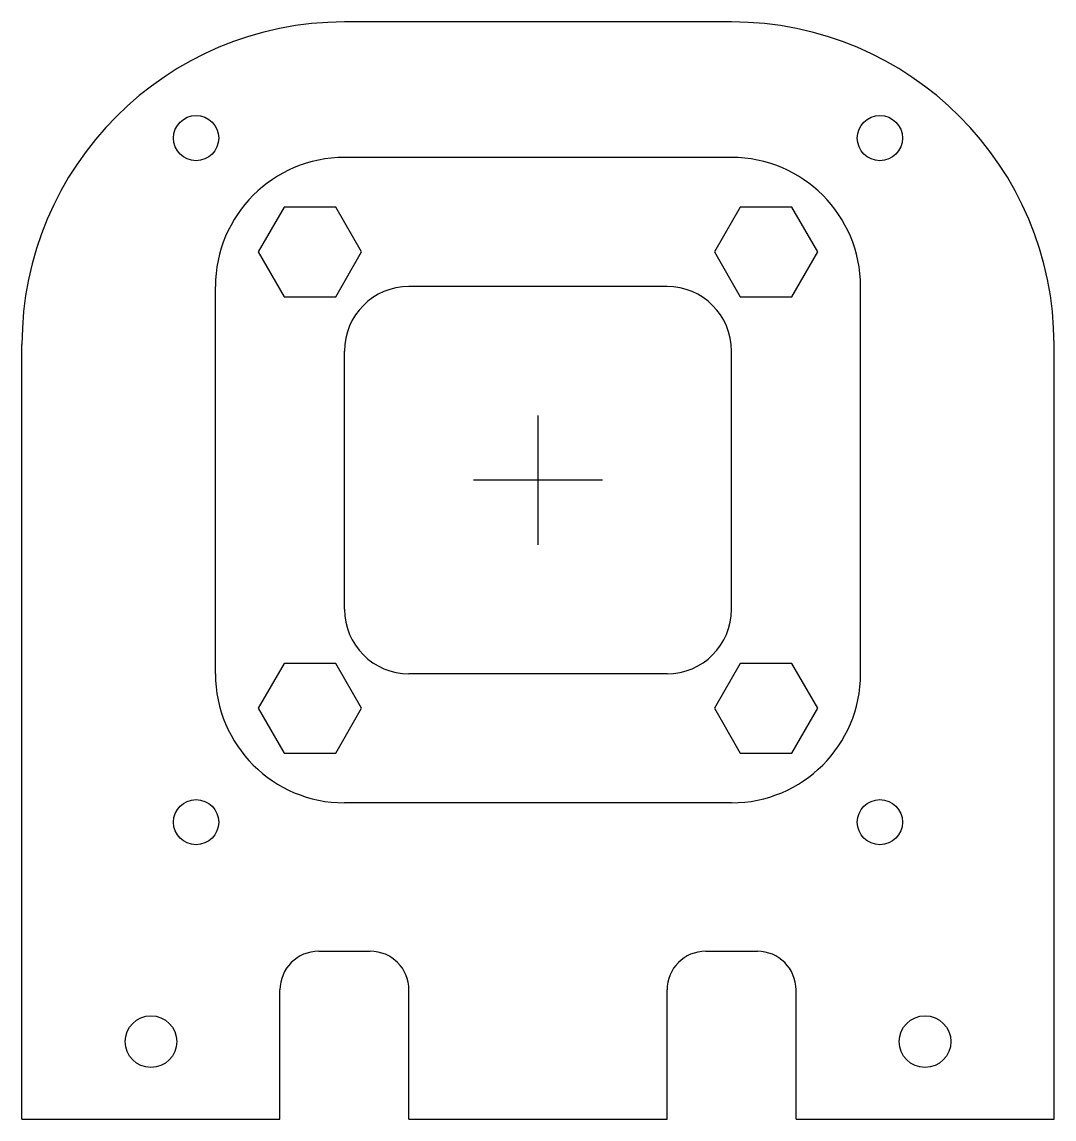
# Model space of a CAD drawing. Header units: inches. Extents: x 10.3 to 90.3, y 14.8 to 99.8.
import ezdxf

# ---------------------------------------------------------------- set-up
doc = ezdxf.new("R2010")
doc.units = ezdxf.units.IN
doc.header["$MEASUREMENT"] = 0

msp = doc.modelspace()

# ---------------------------------------------------------------- linework, layer by layer
for p, q in [((65.346, 99.805), (35.346, 99.805)), ((65.346, 89.305), (35.346, 89.305)), ((30.668, 85.446), (28.668, 81.982)), ((34.668, 85.446), (30.668, 85.446)), ((36.668, 81.982), (34.668, 85.446)), ((66.023, 85.446), (64.023, 81.982)), ((70.023, 85.446), (66.023, 85.446)), ((72.023, 81.982), (70.023, 85.446)), ((28.668, 81.982), (30.668, 78.518)), ((34.668, 78.518), (36.668, 81.982)), ((64.023, 81.982), (66.023, 78.518)), ((70.023, 78.518), (72.023, 81.982)), ((25.346, 49.305), (25.346, 79.305)), ((60.346, 79.305), (40.346, 79.305)), ((75.346, 49.305), (75.346, 79.305)), ((30.668, 78.518), (34.668, 78.518)), ((66.023, 78.518), (70.023, 78.518)), ((10.346, 14.805), (10.346, 74.805)), ((90.346, 14.805), (90.346, 74.805)), ((35.346, 54.305), (35.346, 74.305)), ((65.346, 54.305), (65.346, 74.305)), ((50.346, 59.305), (50.346, 69.305)), ((55.346, 64.305), (45.346, 64.305)), ((30.668, 50.091), (28.668, 46.627)), ((34.668, 50.091), (30.668, 50.091)), ((36.668, 46.627), (34.668, 50.091)), ((60.346, 49.305), (40.346, 49.305)), ((66.023, 50.091), (64.023, 46.627)), ((70.023, 50.091), (66.023, 50.091)), ((72.023, 46.627), (70.023, 50.091)), ((28.668, 46.627), (30.668, 43.163)), ((34.668, 43.163), (36.668, 46.627)), ((64.023, 46.627), (66.023, 43.163)), ((70.023, 43.163), (72.023, 46.627)), ((30.668, 43.163), (34.668, 43.163)), ((66.023, 43.163), (70.023, 43.163)), ((65.346, 39.305), (35.346, 39.305)), ((33.346, 27.805), (37.346, 27.805)), ((63.346, 27.805), (67.346, 27.805)), ((30.346, 14.805), (30.346, 24.805)), ((40.346, 14.805), (40.346, 24.805)), ((60.346, 14.805), (60.346, 24.805)), ((70.346, 14.805), (70.346, 24.805)), ((10.346, 14.805), (30.346, 14.805)), ((40.346, 14.805), (60.346, 14.805)), ((70.346, 14.805), (90.346, 14.805))]:
    msp.add_line(p, q)
for centre, radius in [((23.846, 90.805), 1.75), ((76.846, 90.805), 1.75), ((23.846, 37.805), 1.75), ((76.846, 37.805), 1.75), ((20.346, 20.805), 2), ((80.346, 20.805), 2)]:
    msp.add_circle(centre, radius)
for centre, radius, start, end in [((35.346, 74.805), 25, 90, 180), ((65.346, 74.805), 25, 0, 90), ((35.346, 79.305), 10, 90, 180), ((65.346, 79.305), 10, 0, 90), ((40.346, 74.305), 5, 90, 180), ((60.346, 74.305), 5, 0, 90), ((40.346, 54.305), 5, 180, 270), ((60.346, 54.305), 5, 270, 0), ((35.346, 49.305), 10, 180, 270), ((65.346, 49.305), 10, 270, 0), ((33.346, 24.805), 3, 90, 180), ((37.346, 24.805), 3, 0, 90), ((63.346, 24.805), 3, 90, 180), ((67.346, 24.805), 3, 0, 90)]:
    msp.add_arc(centre, radius, start, end)

doc.saveas('drawing.dxf')
